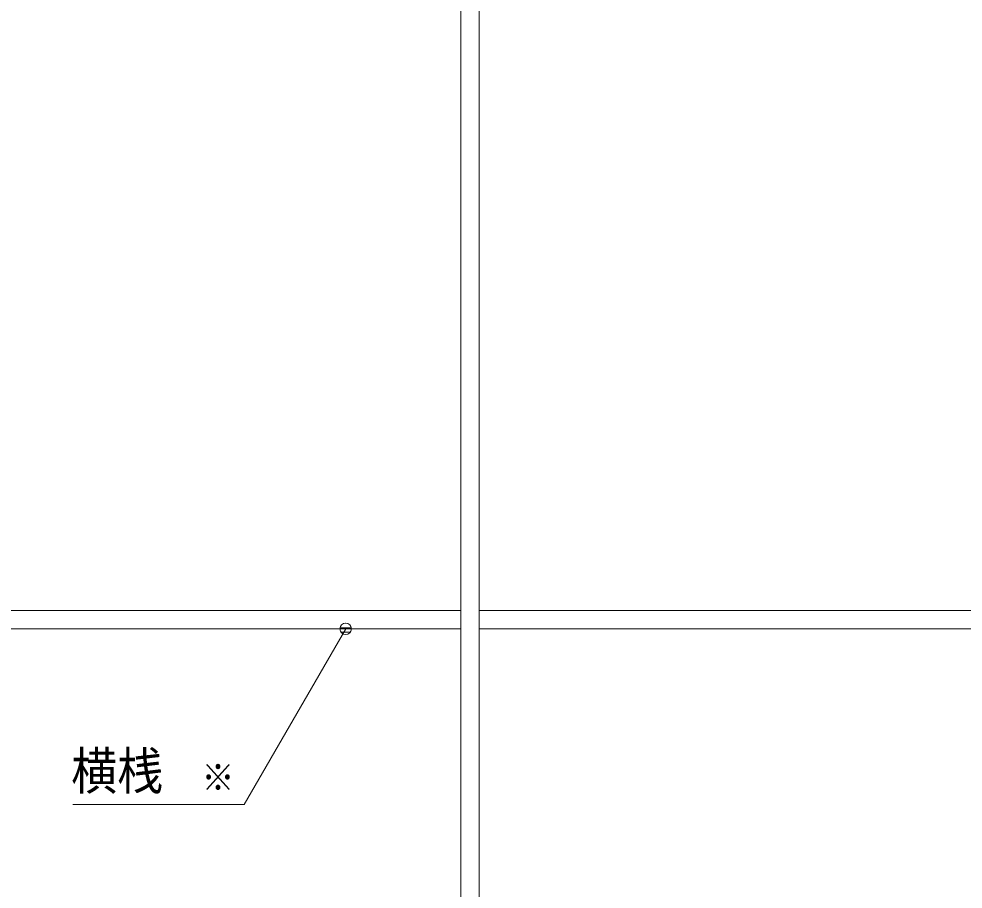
# Model space of a CAD drawing. Units: millimetres, scale not verified. Extents: x -6062 to 6062, y -3045 to 3045.
# Drawn here: x -4788 to -3967, y -702 to 54 of the extents above; entities that cross this region are included whole.
import ezdxf
from ezdxf.enums import TextEntityAlignment as Align

# ---------------------------------------------------------------- set-up
doc = ezdxf.new("R2010")
doc.units = ezdxf.units.MM
doc.header["$LTSCALE"] = 20
doc.layers.add('0-2_2寸法-3', color=7, linetype='Continuous', lineweight=9)
doc.layers.add('0-3_3一般', color=7, linetype='Continuous', lineweight=9)
doc.styles.add('ＭＳ ゴシック', font='')
doc.styles.get('ＭＳ ゴシック').set_extended_font_data('MS Gothic')

# ---------------------------------------------------------------- blocks, each defined once
blk = doc.blocks.new('グループ-134')
at = {"layer": '0-3_3一般'}
for p, q in [((-52320, -39740), (-52320, 6050)), ((-52320, 6050), (-52320, -39740)), ((-52000, -39740), (-52000, 6050)), ((-52000, 6050), (-52000, -39740)), ((-75680, -9200), (-52320, -9200)), ((-52000, -9200), (-28640, -9200)), ((-75680, -9520), (-52320, -9520)), ((-52000, -9520), (-28640, -9520))]:
    blk.add_line(p, q, dxfattribs=at)
blk = doc.blocks.new('グループ-136')
at = {"layer": '0-3_3一般'}
blk.add_blockref('グループ-134', (0, 0), dxfattribs=at)

msp = doc.modelspace()

# ---------------------------------------------------------------- linework, layer by layer
at = {"layer": '0-2_2寸法-3'}
for p, q in [((-4498.61, -475.01), (-4508.39, -475.01)), ((-4503.33, -471.01), (-4503.67, -471.01)), ((-4503.33, -471.01), (-4503.67, -471.01)), ((-4499.5, -479.01), (-4507.5, -479.01))]:
    msp.add_line(p, q, dxfattribs=at)
msp.add_lwpolyline([(-4740.84, -628.84), (-4591.74, -628.84), (-4503.5, -476)], dxfattribs=at)
msp.add_circle((-4503.5, -476), 5.01, dxfattribs=at)
msp.add_circle((-4503.5, -476), 5.01, dxfattribs=at)

# ---------------------------------------------------------------- block references
at = {"layer": '0-3_3一般', "xscale": 0.05, "yscale": 0.05}
msp.add_blockref('グループ-136', (-1787.5, 0), dxfattribs=at)

# ---------------------------------------------------------------- texts
at = {"layer": '0-2_2寸法-3', "style": 'ＭＳ ゴシック', "width": 0.9}
for s, height, p in [('横桟', 32.55, (-4742.2, -625.66)), ('※', 23.31, (-4628.84, -623.88))]:
    msp.add_text(s, height=height, dxfattribs=at).set_placement(p, align=Align.BOTTOM_LEFT)

doc.saveas('drawing.dxf')
